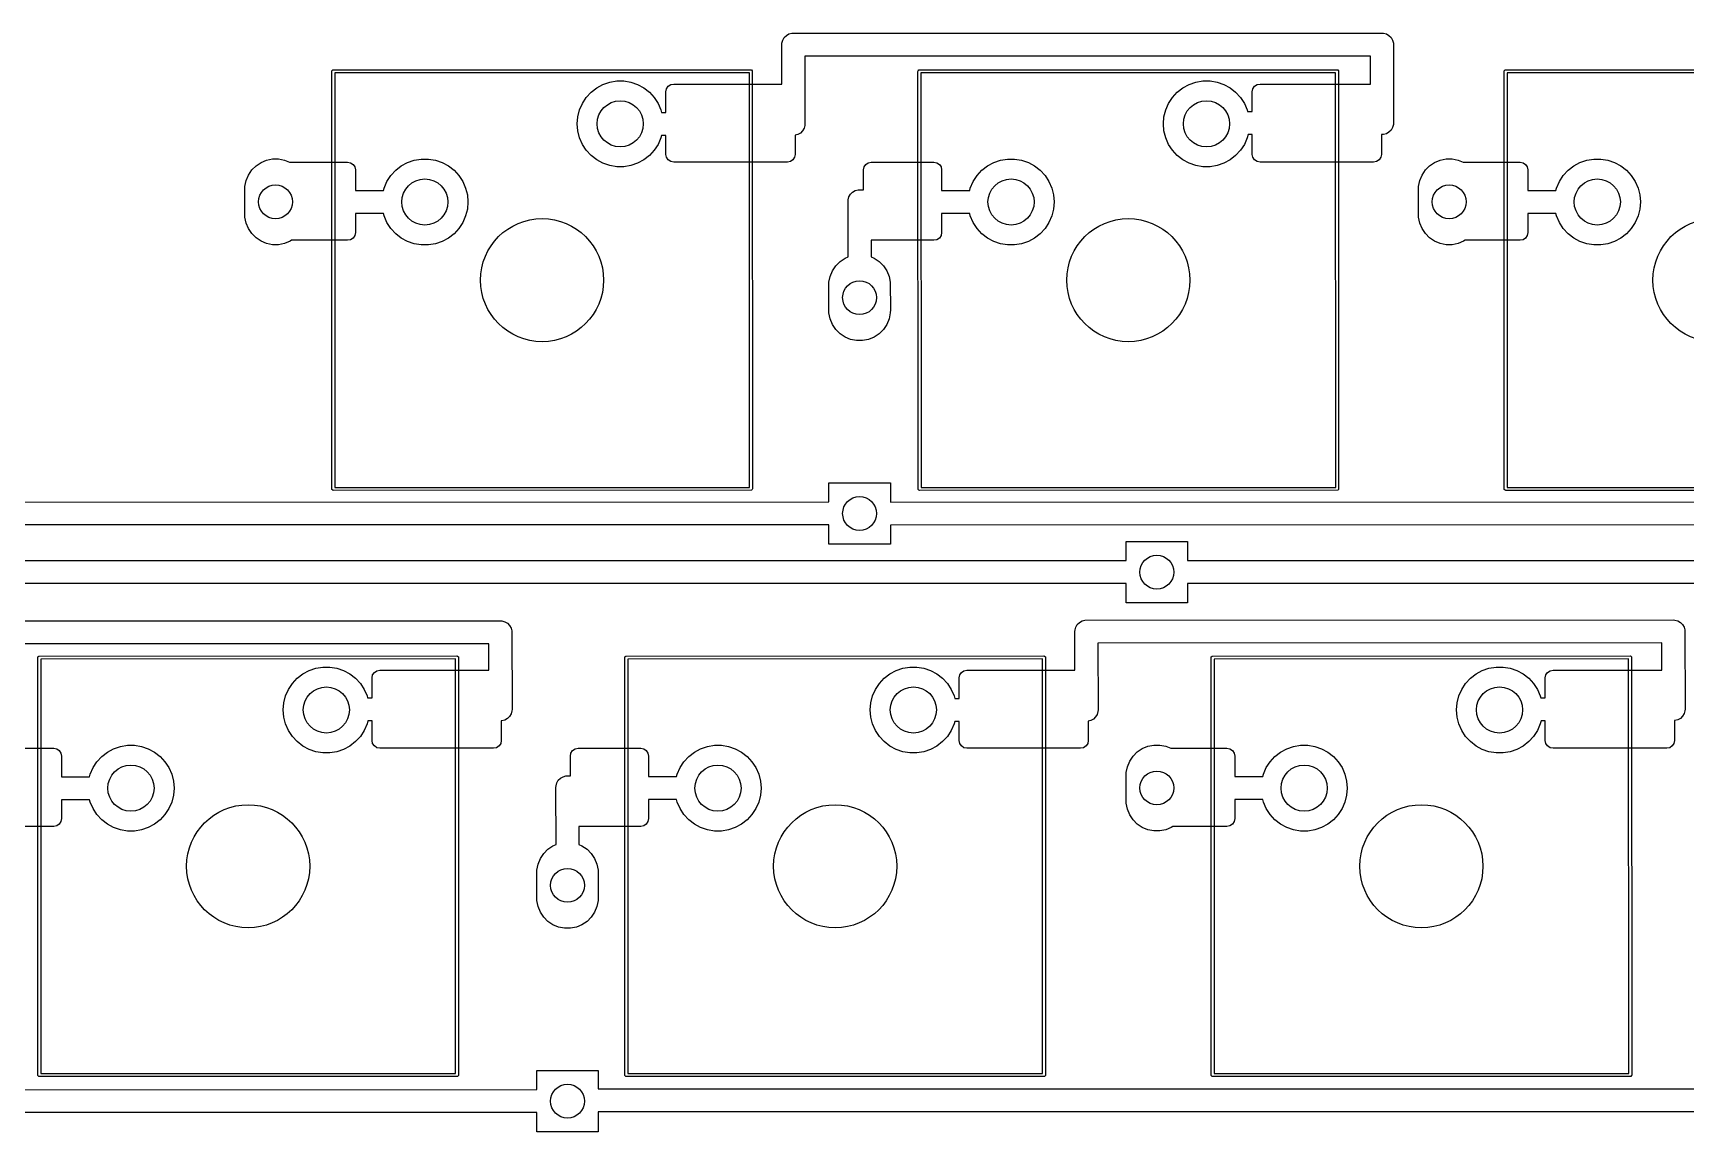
# Model space of a CAD drawing. Extents: x 12 to 499, y -206 to -17.
# Drawn here: x 132.7 to 186.4, y -113.8 to -78.1 of the extents above; entities that cross this region are included whole.
import ezdxf

# ---------------------------------------------------------------- set-up
doc = ezdxf.new("R2010")
doc.units = 0
doc.layers.add('BLACK', color=7, linetype='CONTINUOUS')

msp = doc.modelspace()

# ---------------------------------------------------------------- linework, layer by layer
at = {"layer": 'BLACK', "linetype": 'CONTINUOUS'}
for p, q in [((157.052666, -78.435053), (157.078003, -78.340494)), ((157.078003, -78.340494), (157.12695, -78.255714)), ((157.12695, -78.255714), (157.196172, -78.186492)), ((157.196172, -78.186492), (157.280952, -78.137545)), ((157.280952, -78.137545), (157.375511, -78.112208)), ((157.375511, -78.112208), (176.550658, -78.109)), ((176.550658, -78.109), (176.599605, -78.112208)), ((176.599605, -78.112208), (176.694164, -78.137545)), ((176.694164, -78.137545), (176.778944, -78.186492)), ((176.778944, -78.186492), (176.848166, -78.255714)), ((176.848166, -78.255714), (176.897113, -78.340494)), ((176.897113, -78.340494), (176.92245, -78.435053)), ((157.049458, -78.484), (157.052666, -78.435053)), ((157.051024, -79.764994), (157.049458, -78.484)), ((176.176116, -78.855862), (157.796768, -78.858937)), ((157.796768, -78.858937), (157.799458, -81.059994)), ((176.177239, -79.764994), (176.176116, -78.855862)), ((176.92245, -78.435053), (176.925658, -81.034994)), ((142.42354, -79.354994), (142.427346, -79.33586)), ((142.427346, -92.944128), (142.42354, -79.354994)), ((142.427346, -79.33586), (142.454406, -79.3088)), ((142.454406, -79.3088), (156.04354, -79.304994)), ((155.993552, -79.401207), (142.519753, -79.404981)), ((142.519753, -79.404981), (142.523527, -92.87878)), ((155.997326, -92.875006), (155.993552, -79.401207)), ((156.04354, -79.304994), (156.062674, -79.3088)), ((156.062674, -79.3088), (156.089734, -79.33586)), ((156.089734, -79.33586), (156.09354, -92.924994)), ((161.47353, -79.354994), (161.477336, -79.33586)), ((161.477336, -92.944128), (161.47353, -79.354994)), ((161.477336, -79.33586), (161.504396, -79.3088)), ((161.504396, -79.3088), (175.09353, -79.304994)), ((175.043542, -79.401207), (161.569743, -79.404981)), ((161.569743, -79.404981), (161.573517, -92.87878)), ((175.047316, -92.875006), (175.043542, -79.401207)), ((175.09353, -79.304994), (175.112664, -79.3088)), ((175.112664, -79.3088), (175.139724, -79.33586)), ((175.139724, -79.33586), (175.14353, -92.924994)), ((180.52352, -79.354994), (180.527326, -79.33586)), ((180.527326, -92.944128), (180.52352, -79.354994)), ((180.527326, -79.33586), (180.554386, -79.3088)), ((180.554386, -79.3088), (194.14352, -79.304994)), ((194.093532, -79.401207), (180.619733, -79.404981)), ((180.619733, -79.404981), (180.623507, -92.87878)), ((150.693743, -80.200096), (150.850346, -80.029981)), ((150.850346, -80.029981), (151.032813, -79.887961)), ((151.032813, -79.887961), (151.236166, -79.777911)), ((151.236166, -79.777911), (151.45486, -79.702834)), ((151.45486, -79.702834), (151.682929, -79.664776)), ((151.682929, -79.664776), (151.914151, -79.664776)), ((151.914151, -79.664776), (152.14222, -79.702834)), ((152.14222, -79.702834), (152.360914, -79.777911)), ((152.360914, -79.777911), (152.564267, -79.887961)), ((152.564267, -79.887961), (152.746734, -80.029981)), ((152.746734, -80.029981), (152.903337, -80.200096)), ((153.28454, -80.018994), (153.303875, -79.921792)), ((153.28454, -80.687334), (153.28454, -80.018994)), ((153.303875, -79.921792), (153.358935, -79.839389)), ((153.358935, -79.839389), (153.441338, -79.784329)), ((153.441338, -79.784329), (153.53854, -79.764994)), ((153.53854, -79.764994), (157.051024, -79.764994)), ((169.743733, -80.200096), (169.900336, -80.029981)), ((169.900336, -80.029981), (170.082803, -79.887961)), ((170.082803, -79.887961), (170.286156, -79.777911)), ((170.286156, -79.777911), (170.50485, -79.702834)), ((170.50485, -79.702834), (170.732919, -79.664776)), ((170.732919, -79.664776), (170.964141, -79.664776)), ((170.964141, -79.664776), (171.19221, -79.702834)), ((171.19221, -79.702834), (171.410904, -79.777911)), ((171.410904, -79.777911), (171.614257, -79.887961)), ((171.614257, -79.887961), (171.796724, -80.029981)), ((171.796724, -80.029981), (171.953327, -80.200096)), ((172.33453, -80.018994), (172.353865, -79.921792)), ((172.33453, -80.661847), (172.33453, -80.018994)), ((172.353865, -79.921792), (172.408925, -79.839389)), ((172.408925, -79.839389), (172.491328, -79.784329)), ((172.491328, -79.784329), (172.58853, -79.764994)), ((172.58853, -79.764994), (176.177239, -79.764994)), ((150.474396, -80.605415), (150.567277, -80.393668)), ((150.567277, -80.393668), (150.693743, -80.200096)), ((152.903337, -80.200096), (153.029803, -80.393668)), ((153.029803, -80.393668), (153.122684, -80.605415)), ((169.524386, -80.605415), (169.617267, -80.393668)), ((169.617267, -80.393668), (169.743733, -80.200096)), ((171.953327, -80.200096), (172.079793, -80.393668)), ((172.079793, -80.393668), (172.172674, -80.605415)), ((150.39854, -81.059994), (150.417634, -80.829562)), ((150.417634, -81.290426), (150.39854, -81.059994)), ((150.417634, -80.829562), (150.474396, -80.605415)), ((153.122684, -80.605415), (153.143449, -80.687414)), ((153.143449, -80.687414), (153.28454, -80.687334)), ((157.799458, -81.059994), (157.79625, -81.108941)), ((169.44853, -81.059994), (169.467624, -80.829562)), ((169.467624, -81.290426), (169.44853, -81.059994)), ((169.467624, -80.829562), (169.524386, -80.605415)), ((172.172674, -80.605415), (172.186997, -80.661977)), ((172.186997, -80.661977), (172.33453, -80.661847)), ((176.92245, -81.083941), (176.897113, -81.1785)), ((176.925658, -81.034994), (176.92245, -81.083941)), ((150.474396, -81.514573), (150.417634, -81.290426)), ((150.567277, -81.72632), (150.474396, -81.514573)), ((153.122684, -81.514573), (153.029803, -81.72632)), ((153.143028, -81.434233), (153.122684, -81.514573)), ((153.28454, -81.434153), (153.143028, -81.434233)), ((153.28454, -82.050994), (153.28454, -81.434153)), ((157.567964, -81.406449), (157.48454, -81.428802)), ((157.48454, -81.428802), (157.48454, -82.050994)), ((157.652744, -81.357502), (157.567964, -81.406449)), ((157.721966, -81.28828), (157.652744, -81.357502)), ((157.770913, -81.2035), (157.721966, -81.28828)), ((157.79625, -81.108941), (157.770913, -81.2035)), ((169.524386, -81.514573), (169.467624, -81.290426)), ((169.617267, -81.72632), (169.524386, -81.514573)), ((172.172674, -81.514573), (172.079793, -81.72632)), ((172.199459, -81.408801), (172.172674, -81.514573)), ((172.33453, -81.408682), (172.199459, -81.408801)), ((172.33453, -82.050994), (172.33453, -81.408682)), ((176.599605, -81.406786), (176.53453, -81.406882)), ((176.53453, -81.406882), (176.53453, -82.050994)), ((176.694164, -81.381449), (176.599605, -81.406786)), ((176.778944, -81.332502), (176.694164, -81.381449)), ((176.848166, -81.26328), (176.778944, -81.332502)), ((176.897113, -81.1785), (176.848166, -81.26328)), ((150.693743, -81.919892), (150.567277, -81.72632)), ((150.850346, -82.090007), (150.693743, -81.919892)), ((151.032813, -82.232027), (150.850346, -82.090007)), ((152.746734, -82.090007), (152.564267, -82.232027)), ((152.903337, -81.919892), (152.746734, -82.090007)), ((153.029803, -81.72632), (152.903337, -81.919892)), ((153.303875, -82.148196), (153.28454, -82.050994)), ((153.358935, -82.230599), (153.303875, -82.148196)), ((157.465205, -82.148196), (157.410145, -82.230599)), ((157.48454, -82.050994), (157.465205, -82.148196)), ((169.743733, -81.919892), (169.617267, -81.72632)), ((169.900336, -82.090007), (169.743733, -81.919892)), ((170.082803, -82.232027), (169.900336, -82.090007)), ((171.796724, -82.090007), (171.614257, -82.232027)), ((171.953327, -81.919892), (171.796724, -82.090007)), ((172.079793, -81.72632), (171.953327, -81.919892)), ((172.353865, -82.148196), (172.33453, -82.050994)), ((172.408925, -82.230599), (172.353865, -82.148196)), ((176.515195, -82.148196), (176.460135, -82.230599)), ((176.53453, -82.050994), (176.515195, -82.148196)), ((139.714137, -82.722603), (139.823048, -82.559607)), ((139.823048, -82.559607), (139.961665, -82.42099)), ((139.961665, -82.42099), (140.124661, -82.312079)), ((140.124661, -82.312079), (140.305773, -82.23706)), ((140.305773, -82.23706), (140.498041, -82.198815)), ((140.498041, -82.198815), (140.694075, -82.198815)), ((140.694075, -82.198815), (140.886343, -82.23706)), ((140.886343, -82.23706), (141.05035, -82.304994)), ((141.05035, -82.304994), (142.93854, -82.304994)), ((142.93854, -82.304994), (143.035742, -82.324329)), ((143.035742, -82.324329), (143.118145, -82.379389)), ((143.118145, -82.379389), (143.173205, -82.461792)), ((143.173205, -82.461792), (143.19254, -82.558994)), ((143.19254, -82.558994), (143.19254, -83.227018)), ((144.343743, -82.740096), (144.500346, -82.569981)), ((144.500346, -82.569981), (144.682813, -82.427961)), ((144.682813, -82.427961), (144.886166, -82.317911)), ((144.886166, -82.317911), (145.10486, -82.242834)), ((145.10486, -82.242834), (145.332929, -82.204776)), ((145.332929, -82.204776), (145.564151, -82.204776)), ((145.564151, -82.204776), (145.79222, -82.242834)), ((145.79222, -82.242834), (146.010914, -82.317911)), ((146.010914, -82.317911), (146.214267, -82.427961)), ((146.214267, -82.427961), (146.396734, -82.569981)), ((146.396734, -82.569981), (146.553337, -82.740096)), ((151.236166, -82.342077), (151.032813, -82.232027)), ((151.45486, -82.417154), (151.236166, -82.342077)), ((151.682929, -82.455212), (151.45486, -82.417154)), ((151.914151, -82.455212), (151.682929, -82.455212)), ((152.14222, -82.417154), (151.914151, -82.455212)), ((152.360914, -82.342077), (152.14222, -82.417154)), ((152.564267, -82.232027), (152.360914, -82.342077)), ((153.441338, -82.285659), (153.358935, -82.230599)), ((153.53854, -82.304994), (153.441338, -82.285659)), ((157.23054, -82.304994), (153.53854, -82.304994)), ((157.327742, -82.285659), (157.23054, -82.304994)), ((157.410145, -82.230599), (157.327742, -82.285659)), ((159.70253, -82.558994), (159.721865, -82.461792)), ((159.70253, -83.202812), (159.70253, -82.558994)), ((159.721865, -82.461792), (159.776925, -82.379389)), ((159.776925, -82.379389), (159.859328, -82.324329)), ((159.859328, -82.324329), (159.95653, -82.304994)), ((159.95653, -82.304994), (161.98853, -82.304994)), ((161.98853, -82.304994), (162.085732, -82.324329)), ((162.085732, -82.324329), (162.168135, -82.379389)), ((162.168135, -82.379389), (162.223195, -82.461792)), ((162.223195, -82.461792), (162.24253, -82.558994)), ((162.24253, -82.558994), (162.24253, -83.227018)), ((163.393733, -82.740096), (163.550336, -82.569981)), ((163.550336, -82.569981), (163.732803, -82.427961)), ((163.732803, -82.427961), (163.936156, -82.317911)), ((163.936156, -82.317911), (164.15485, -82.242834)), ((164.15485, -82.242834), (164.382919, -82.204776)), ((164.382919, -82.204776), (164.614141, -82.204776)), ((164.614141, -82.204776), (164.84221, -82.242834)), ((164.84221, -82.242834), (165.060904, -82.317911)), ((165.060904, -82.317911), (165.264257, -82.427961)), ((165.264257, -82.427961), (165.446724, -82.569981)), ((165.446724, -82.569981), (165.603327, -82.740096)), ((170.286156, -82.342077), (170.082803, -82.232027)), ((170.50485, -82.417154), (170.286156, -82.342077)), ((170.732919, -82.455212), (170.50485, -82.417154)), ((170.964141, -82.455212), (170.732919, -82.455212)), ((171.19221, -82.417154), (170.964141, -82.455212)), ((171.410904, -82.342077), (171.19221, -82.417154)), ((171.614257, -82.232027), (171.410904, -82.342077)), ((172.491328, -82.285659), (172.408925, -82.230599)), ((172.58853, -82.304994), (172.491328, -82.285659)), ((176.28053, -82.304994), (172.58853, -82.304994)), ((176.377732, -82.285659), (176.28053, -82.304994)), ((176.460135, -82.230599), (176.377732, -82.285659)), ((177.853137, -82.722603), (177.962048, -82.559607)), ((177.962048, -82.559607), (178.100665, -82.42099)), ((178.100665, -82.42099), (178.263661, -82.312079)), ((178.263661, -82.312079), (178.444773, -82.23706)), ((178.444773, -82.23706), (178.637041, -82.198815)), ((178.637041, -82.198815), (178.833075, -82.198815)), ((178.833075, -82.198815), (179.025343, -82.23706)), ((179.025343, -82.23706), (179.18935, -82.304994)), ((179.18935, -82.304994), (181.03852, -82.304994)), ((181.03852, -82.304994), (181.135722, -82.324329)), ((181.135722, -82.324329), (181.218125, -82.379389)), ((181.218125, -82.379389), (181.273185, -82.461792)), ((181.273185, -82.461792), (181.29252, -82.558994)), ((181.29252, -82.558994), (181.29252, -83.227018)), ((182.443723, -82.740096), (182.600326, -82.569981)), ((182.600326, -82.569981), (182.782793, -82.427961)), ((182.782793, -82.427961), (182.986146, -82.317911)), ((182.986146, -82.317911), (183.20484, -82.242834)), ((183.20484, -82.242834), (183.432909, -82.204776)), ((183.432909, -82.204776), (183.664131, -82.204776)), ((183.664131, -82.204776), (183.8922, -82.242834)), ((183.8922, -82.242834), (184.110894, -82.317911)), ((184.110894, -82.317911), (184.314247, -82.427961)), ((184.314247, -82.427961), (184.496714, -82.569981)), ((184.496714, -82.569981), (184.653317, -82.740096)), ((139.596058, -83.194), (139.600873, -83.095983)), ((139.600873, -84.092017), (139.596058, -83.194)), ((139.600873, -83.095983), (139.639118, -82.903715)), ((139.639118, -82.903715), (139.714137, -82.722603)), ((143.19254, -83.227018), (144.103938, -83.2262)), ((144.103938, -83.2262), (144.124396, -83.145415)), ((144.124396, -83.145415), (144.217277, -82.933668)), ((144.217277, -82.933668), (144.343743, -82.740096)), ((146.553337, -82.740096), (146.679803, -82.933668)), ((146.679803, -82.933668), (146.772684, -83.145415)), ((146.772684, -83.145415), (146.829446, -83.369562)), ((159.347772, -83.277486), (159.432552, -83.228539)), ((159.432552, -83.228539), (159.527111, -83.203202)), ((159.527111, -83.203202), (159.70253, -83.202812)), ((162.24253, -83.227018), (163.153928, -83.2262)), ((163.153928, -83.2262), (163.174386, -83.145415)), ((163.174386, -83.145415), (163.267267, -82.933668)), ((163.267267, -82.933668), (163.393733, -82.740096)), ((165.603327, -82.740096), (165.729793, -82.933668)), ((165.729793, -82.933668), (165.822674, -83.145415)), ((165.822674, -83.145415), (165.879436, -83.369562)), ((177.735058, -83.194), (177.739873, -83.095983)), ((177.739873, -84.092017), (177.735058, -83.194)), ((177.739873, -83.095983), (177.778118, -82.903715)), ((177.778118, -82.903715), (177.853137, -82.722603)), ((181.29252, -83.227018), (182.203918, -83.2262)), ((182.203918, -83.2262), (182.224376, -83.145415)), ((182.224376, -83.145415), (182.317257, -82.933668)), ((182.317257, -82.933668), (182.443723, -82.740096)), ((184.653317, -82.740096), (184.779783, -82.933668)), ((184.779783, -82.933668), (184.872664, -83.145415)), ((184.872664, -83.145415), (184.929426, -83.369562)), ((146.829446, -83.369562), (146.84854, -83.599994)), ((146.84854, -83.599994), (146.829446, -83.830426)), ((159.201058, -83.574994), (159.204266, -83.526047)), ((159.202883, -85.386393), (159.201058, -83.574994)), ((159.204266, -83.526047), (159.229603, -83.431488)), ((159.229603, -83.431488), (159.27855, -83.346708)), ((159.27855, -83.346708), (159.347772, -83.277486)), ((165.879436, -83.369562), (165.89853, -83.599994)), ((165.89853, -83.599994), (165.879436, -83.830426)), ((184.929426, -83.369562), (184.94852, -83.599994)), ((184.94852, -83.599994), (184.929426, -83.830426)), ((139.639118, -84.284285), (139.600873, -84.092017)), ((139.714137, -84.465397), (139.639118, -84.284285)), ((144.103748, -83.973036), (143.19254, -83.973854)), ((143.19254, -83.973854), (143.19254, -84.590994)), ((144.124396, -84.054573), (144.103748, -83.973036)), ((144.217277, -84.26632), (144.124396, -84.054573)), ((144.343743, -84.459892), (144.217277, -84.26632)), ((146.679803, -84.26632), (146.553337, -84.459892)), ((146.772684, -84.054573), (146.679803, -84.26632)), ((146.829446, -83.830426), (146.772684, -84.054573)), ((163.153738, -83.973036), (162.24253, -83.973854)), ((162.24253, -83.973854), (162.24253, -84.590994)), ((163.174386, -84.054573), (163.153738, -83.973036)), ((163.267267, -84.26632), (163.174386, -84.054573)), ((163.393733, -84.459892), (163.267267, -84.26632)), ((165.729793, -84.26632), (165.603327, -84.459892)), ((165.822674, -84.054573), (165.729793, -84.26632)), ((165.879436, -83.830426), (165.822674, -84.054573)), ((177.778118, -84.284285), (177.739873, -84.092017)), ((177.853137, -84.465397), (177.778118, -84.284285)), ((182.203728, -83.973036), (181.29252, -83.973854)), ((181.29252, -83.973854), (181.29252, -84.590994)), ((182.224376, -84.054573), (182.203728, -83.973036)), ((182.317257, -84.26632), (182.224376, -84.054573)), ((182.443723, -84.459892), (182.317257, -84.26632)), ((184.779783, -84.26632), (184.653317, -84.459892)), ((184.872664, -84.054573), (184.779783, -84.26632)), ((184.929426, -83.830426), (184.872664, -84.054573)), ((139.823048, -84.628393), (139.714137, -84.465397)), ((139.961665, -84.76701), (139.823048, -84.628393)), ((140.124661, -84.875921), (139.961665, -84.76701)), ((141.11374, -84.844994), (141.067455, -84.875921)), ((142.93854, -84.844994), (141.11374, -84.844994)), ((143.035742, -84.825659), (142.93854, -84.844994)), ((143.118145, -84.770599), (143.035742, -84.825659)), ((143.173205, -84.688196), (143.118145, -84.770599)), ((143.19254, -84.590994), (143.173205, -84.688196)), ((144.500346, -84.630007), (144.343743, -84.459892)), ((144.682813, -84.772027), (144.500346, -84.630007)), ((144.886166, -84.882077), (144.682813, -84.772027)), ((146.214267, -84.772027), (146.010914, -84.882077)), ((146.396734, -84.630007), (146.214267, -84.772027)), ((146.553337, -84.459892), (146.396734, -84.630007)), ((159.95653, -84.844994), (159.949177, -84.843531)), ((159.949177, -84.843531), (159.949725, -85.386598)), ((161.98853, -84.844994), (159.95653, -84.844994)), ((162.085732, -84.825659), (161.98853, -84.844994)), ((162.168135, -84.770599), (162.085732, -84.825659)), ((162.223195, -84.688196), (162.168135, -84.770599)), ((162.24253, -84.590994), (162.223195, -84.688196)), ((163.550336, -84.630007), (163.393733, -84.459892)), ((163.732803, -84.772027), (163.550336, -84.630007)), ((163.936156, -84.882077), (163.732803, -84.772027)), ((165.264257, -84.772027), (165.060904, -84.882077)), ((165.446724, -84.630007), (165.264257, -84.772027)), ((165.603327, -84.459892), (165.446724, -84.630007)), ((177.962048, -84.628393), (177.853137, -84.465397)), ((178.100665, -84.76701), (177.962048, -84.628393)), ((178.263661, -84.875921), (178.100665, -84.76701)), ((179.25274, -84.844994), (179.206455, -84.875921)), ((181.03852, -84.844994), (179.25274, -84.844994)), ((181.135722, -84.825659), (181.03852, -84.844994)), ((181.218125, -84.770599), (181.135722, -84.825659)), ((181.273185, -84.688196), (181.218125, -84.770599)), ((181.29252, -84.590994), (181.273185, -84.688196)), ((182.600326, -84.630007), (182.443723, -84.459892)), ((182.782793, -84.772027), (182.600326, -84.630007)), ((182.986146, -84.882077), (182.782793, -84.772027)), ((184.314247, -84.772027), (184.110894, -84.882077)), ((184.496714, -84.630007), (184.314247, -84.772027)), ((184.653317, -84.459892), (184.496714, -84.630007)), ((140.305773, -84.95094), (140.124661, -84.875921)), ((140.498041, -84.989185), (140.305773, -84.95094)), ((140.694075, -84.989185), (140.498041, -84.989185)), ((140.886343, -84.95094), (140.694075, -84.989185)), ((141.067455, -84.875921), (140.886343, -84.95094)), ((145.10486, -84.957154), (144.886166, -84.882077)), ((145.332929, -84.995212), (145.10486, -84.957154)), ((145.564151, -84.995212), (145.332929, -84.995212)), ((145.79222, -84.957154), (145.564151, -84.995212)), ((146.010914, -84.882077), (145.79222, -84.957154)), ((159.104661, -85.427079), (159.202883, -85.386393)), ((159.949725, -85.386598), (160.047455, -85.427079)), ((164.15485, -84.957154), (163.936156, -84.882077)), ((164.382919, -84.995212), (164.15485, -84.957154)), ((164.614141, -84.995212), (164.382919, -84.995212)), ((164.84221, -84.957154), (164.614141, -84.995212)), ((165.060904, -84.882077), (164.84221, -84.957154)), ((178.444773, -84.95094), (178.263661, -84.875921)), ((178.637041, -84.989185), (178.444773, -84.95094)), ((178.833075, -84.989185), (178.637041, -84.989185)), ((179.025343, -84.95094), (178.833075, -84.989185)), ((179.206455, -84.875921), (179.025343, -84.95094)), ((183.20484, -84.957154), (182.986146, -84.882077)), ((183.432909, -84.995212), (183.20484, -84.957154)), ((183.664131, -84.995212), (183.432909, -84.995212)), ((183.8922, -84.957154), (183.664131, -84.995212)), ((184.110894, -84.882077), (183.8922, -84.957154)), ((158.619118, -86.018715), (158.694137, -85.837603)), ((158.694137, -85.837603), (158.803048, -85.674607)), ((158.803048, -85.674607), (158.941665, -85.53599)), ((158.941665, -85.53599), (159.104661, -85.427079)), ((160.047455, -85.427079), (160.210451, -85.53599)), ((160.210451, -85.53599), (160.349068, -85.674607)), ((160.349068, -85.674607), (160.457979, -85.837603)), ((160.457979, -85.837603), (160.532998, -86.018715)), ((158.576058, -86.309), (158.580873, -86.210983)), ((158.580873, -87.207017), (158.576058, -86.309)), ((158.580873, -86.210983), (158.619118, -86.018715)), ((160.532998, -86.018715), (160.571243, -86.210983)), ((160.571243, -86.210983), (160.576058, -87.109)), ((158.619118, -87.399285), (158.580873, -87.207017)), ((158.694137, -87.580397), (158.619118, -87.399285)), ((160.532998, -87.399285), (160.457979, -87.580397)), ((160.571243, -87.207017), (160.532998, -87.399285)), ((160.576058, -87.109), (160.571243, -87.207017)), ((158.803048, -87.743393), (158.694137, -87.580397)), ((158.941665, -87.88201), (158.803048, -87.743393)), ((159.104661, -87.990921), (158.941665, -87.88201)), ((159.285773, -88.06594), (159.104661, -87.990921)), ((159.478041, -88.104185), (159.285773, -88.06594)), ((159.866343, -88.06594), (159.674075, -88.104185)), ((160.047455, -87.990921), (159.866343, -88.06594)), ((160.210451, -87.88201), (160.047455, -87.990921)), ((160.349068, -87.743393), (160.210451, -87.88201)), ((160.457979, -87.580397), (160.349068, -87.743393)), ((159.674075, -88.104185), (159.478041, -88.104185)), ((142.523527, -92.87878), (155.997326, -92.875006)), ((158.576058, -93.349069), (158.576058, -92.724)), ((158.576058, -92.724), (160.576058, -92.724)), ((160.576058, -92.724), (160.576058, -93.352118)), ((161.573517, -92.87878), (175.047316, -92.875006)), ((180.623507, -92.87878), (194.097306, -92.875006)), ((115.447658, -93.352133), (158.576058, -93.349069)), ((142.454406, -92.971188), (142.427346, -92.944128)), ((142.47354, -92.974994), (142.454406, -92.971188)), ((156.062674, -92.971188), (142.47354, -92.974994)), ((156.089734, -92.944128), (156.062674, -92.971188)), ((156.09354, -92.924994), (156.089734, -92.944128)), ((160.576058, -93.352118), (196.759658, -93.34909)), ((161.504396, -92.971188), (161.477336, -92.944128)), ((161.52353, -92.974994), (161.504396, -92.971188)), ((175.112664, -92.971188), (161.52353, -92.974994)), ((175.139724, -92.944128), (175.112664, -92.971188)), ((175.14353, -92.924994), (175.139724, -92.944128)), ((180.554386, -92.971188), (180.527326, -92.944128)), ((180.57352, -92.974994), (180.554386, -92.971188)), ((194.162654, -92.971188), (180.57352, -92.974994)), ((158.576058, -94.095865), (115.447658, -94.098928)), ((158.576058, -94.724), (158.576058, -94.095865)), ((196.759658, -94.095886), (160.576058, -94.098914)), ((160.576058, -94.098914), (160.576058, -94.724)), ((160.576058, -94.724), (158.576058, -94.724)), ((168.235458, -95.254078), (168.235458, -94.629)), ((168.235458, -94.629), (170.235458, -94.629)), ((170.235458, -94.629), (170.235458, -95.257119)), ((129.570058, -95.257125), (168.235458, -95.254078)), ((170.235458, -95.257119), (206.310058, -95.254084)), ((168.235458, -96.000874), (129.570058, -96.003921)), ((168.235458, -96.629), (168.235458, -96.000874)), ((206.310058, -96.00088), (170.235458, -96.003915)), ((170.235458, -96.003915), (170.235458, -96.629)), ((170.235458, -96.629), (168.235458, -96.629)), ((124.154804, -97.218194), (147.906058, -97.215)), ((147.906058, -97.215), (147.955005, -97.218208)), ((147.955005, -97.218208), (148.049564, -97.243545)), ((166.721172, -97.261892), (166.805952, -97.212945)), ((166.805952, -97.212945), (166.900511, -97.187608)), ((166.900511, -97.187608), (186.024858, -97.1844)), ((186.024858, -97.1844), (186.073805, -97.187608)), ((186.073805, -97.187608), (186.168364, -97.212945)), ((186.168364, -97.212945), (186.253144, -97.261892)), ((148.049564, -97.243545), (148.134344, -97.292492)), ((148.134344, -97.292492), (148.203566, -97.361714)), ((148.203566, -97.361714), (148.252513, -97.446494)), ((148.252513, -97.446494), (148.27785, -97.541053)), ((148.27785, -97.541053), (148.281058, -100.084999)), ((166.574458, -97.5594), (166.577666, -97.510453)), ((166.576007, -98.814999), (166.574458, -97.5594)), ((166.577666, -97.510453), (166.603003, -97.415894)), ((166.603003, -97.415894), (166.65195, -97.331114)), ((166.65195, -97.331114), (166.721172, -97.261892)), ((186.253144, -97.261892), (186.322366, -97.331114)), ((186.322366, -97.331114), (186.371313, -97.415894)), ((186.371313, -97.415894), (186.39665, -97.510453)), ((186.39665, -97.510453), (186.399858, -100.084999)), ((147.531526, -97.961848), (124.478379, -97.964949)), ((147.532603, -98.814999), (147.531526, -97.961848)), ((185.650321, -97.931263), (167.321773, -97.934337)), ((167.321773, -97.934337), (167.324458, -100.109999)), ((185.651423, -98.814999), (185.650321, -97.931263)), ((132.87231, -98.404999), (132.876116, -98.385865)), ((132.876116, -111.994133), (132.87231, -98.404999)), ((132.876116, -98.385865), (132.903176, -98.358805)), ((132.903176, -98.358805), (146.49231, -98.354999)), ((146.442322, -98.451212), (132.968523, -98.454986)), ((132.968523, -98.454986), (132.972297, -111.928785)), ((141.481583, -98.937966), (141.684936, -98.827916)), ((141.684936, -98.827916), (141.90363, -98.752839)), ((141.90363, -98.752839), (142.131699, -98.714781)), ((142.131699, -98.714781), (142.362921, -98.714781)), ((142.362921, -98.714781), (142.59099, -98.752839)), ((142.59099, -98.752839), (142.809684, -98.827916)), ((142.809684, -98.827916), (143.013037, -98.937966)), ((143.890108, -98.834334), (143.98731, -98.814999)), ((143.98731, -98.814999), (147.532603, -98.814999)), ((146.446096, -111.925011), (146.442322, -98.451212)), ((146.49231, -98.354999), (146.511444, -98.358805)), ((146.511444, -98.358805), (146.538504, -98.385865)), ((146.538504, -98.385865), (146.54231, -111.974999)), ((151.94855, -98.404999), (151.952356, -98.385865)), ((151.952356, -111.994133), (151.94855, -98.404999)), ((151.952356, -98.385865), (151.979416, -98.358805)), ((151.979416, -98.358805), (165.56855, -98.354999)), ((165.518562, -98.451212), (152.044763, -98.454986)), ((152.044763, -98.454986), (152.048537, -111.928785)), ((160.557823, -98.937966), (160.761176, -98.827916)), ((160.761176, -98.827916), (160.97987, -98.752839)), ((160.97987, -98.752839), (161.207939, -98.714781)), ((161.207939, -98.714781), (161.439161, -98.714781)), ((161.439161, -98.714781), (161.66723, -98.752839)), ((161.66723, -98.752839), (161.885924, -98.827916)), ((161.885924, -98.827916), (162.089277, -98.937966)), ((162.966348, -98.834334), (163.06355, -98.814999)), ((163.06355, -98.814999), (166.576007, -98.814999)), ((165.522336, -111.925011), (165.518562, -98.451212)), ((165.56855, -98.354999), (165.587684, -98.358805)), ((165.587684, -98.358805), (165.614744, -98.385865)), ((165.614744, -98.385865), (165.61855, -111.974999)), ((170.99854, -98.404999), (171.002346, -98.385865)), ((171.002346, -111.994133), (170.99854, -98.404999)), ((171.002346, -98.385865), (171.029406, -98.358805)), ((171.029406, -98.358805), (184.61854, -98.354999)), ((184.568552, -98.451212), (171.094753, -98.454986)), ((171.094753, -98.454986), (171.098527, -111.928785)), ((179.607813, -98.937966), (179.811166, -98.827916)), ((179.811166, -98.827916), (180.02986, -98.752839)), ((180.02986, -98.752839), (180.257929, -98.714781)), ((180.257929, -98.714781), (180.489151, -98.714781)), ((180.489151, -98.714781), (180.71722, -98.752839)), ((180.71722, -98.752839), (180.935914, -98.827916)), ((180.935914, -98.827916), (181.139267, -98.937966)), ((182.016338, -98.834334), (182.11354, -98.814999)), ((182.11354, -98.814999), (185.651423, -98.814999)), ((184.572326, -111.925011), (184.568552, -98.451212)), ((184.61854, -98.354999), (184.637674, -98.358805)), ((184.637674, -98.358805), (184.664734, -98.385865)), ((184.664734, -98.385865), (184.66854, -111.974999)), ((141.016047, -99.443673), (141.142513, -99.250101)), ((141.142513, -99.250101), (141.299116, -99.079986)), ((141.299116, -99.079986), (141.481583, -98.937966)), ((143.013037, -98.937966), (143.195504, -99.079986)), ((143.195504, -99.079986), (143.352107, -99.250101)), ((143.352107, -99.250101), (143.478573, -99.443673)), ((143.73331, -99.068999), (143.752645, -98.971797)), ((143.73331, -99.711852), (143.73331, -99.068999)), ((143.752645, -98.971797), (143.807705, -98.889394)), ((143.807705, -98.889394), (143.890108, -98.834334)), ((160.092287, -99.443673), (160.218753, -99.250101)), ((160.218753, -99.250101), (160.375356, -99.079986)), ((160.375356, -99.079986), (160.557823, -98.937966)), ((162.089277, -98.937966), (162.271744, -99.079986)), ((162.271744, -99.079986), (162.428347, -99.250101)), ((162.428347, -99.250101), (162.554813, -99.443673)), ((162.80955, -99.068999), (162.828885, -98.971797)), ((162.80955, -99.737339), (162.80955, -99.068999)), ((162.828885, -98.971797), (162.883945, -98.889394)), ((162.883945, -98.889394), (162.966348, -98.834334)), ((179.142277, -99.443673), (179.268743, -99.250101)), ((179.268743, -99.250101), (179.425346, -99.079986)), ((179.425346, -99.079986), (179.607813, -98.937966)), ((181.139267, -98.937966), (181.321734, -99.079986)), ((181.321734, -99.079986), (181.478337, -99.250101)), ((181.478337, -99.250101), (181.604803, -99.443673)), ((181.85954, -99.068999), (181.878875, -98.971797)), ((181.85954, -99.711852), (181.85954, -99.068999)), ((181.878875, -98.971797), (181.933935, -98.889394)), ((181.933935, -98.889394), (182.016338, -98.834334)), ((140.84731, -100.109999), (140.866404, -99.879567)), ((140.866404, -99.879567), (140.923166, -99.65542)), ((140.923166, -99.65542), (141.016047, -99.443673)), ((143.478573, -99.443673), (143.571454, -99.65542)), ((143.571454, -99.65542), (143.585777, -99.711982)), ((143.585777, -99.711982), (143.73331, -99.711852)), ((159.92355, -100.109999), (159.942644, -99.879567)), ((159.942644, -99.879567), (159.999406, -99.65542)), ((159.999406, -99.65542), (160.092287, -99.443673)), ((162.554813, -99.443673), (162.647694, -99.65542)), ((162.647694, -99.65542), (162.668459, -99.737419)), ((162.668459, -99.737419), (162.80955, -99.737339)), ((178.97354, -100.109999), (178.992634, -99.879567)), ((178.992634, -99.879567), (179.049396, -99.65542)), ((179.049396, -99.65542), (179.142277, -99.443673)), ((181.604803, -99.443673), (181.697684, -99.65542)), ((181.697684, -99.65542), (181.712007, -99.711982)), ((181.712007, -99.711982), (181.85954, -99.711852)), ((140.866404, -100.340431), (140.84731, -100.109999)), ((140.923166, -100.564578), (140.866404, -100.340431)), ((148.049564, -100.436455), (147.955005, -100.461792)), ((148.134344, -100.387508), (148.049564, -100.436455)), ((148.203566, -100.318286), (148.134344, -100.387508)), ((148.252513, -100.233506), (148.203566, -100.318286)), ((148.27785, -100.138947), (148.252513, -100.233506)), ((148.281058, -100.09), (148.27785, -100.138947)), ((148.281058, -100.084999), (148.280902, -100.087377)), ((148.280902, -100.087377), (148.281058, -100.09)), ((159.942644, -100.340431), (159.92355, -100.109999)), ((159.999406, -100.564578), (159.942644, -100.340431)), ((167.177744, -100.407507), (167.092964, -100.456454)), ((167.246966, -100.338285), (167.177744, -100.407507)), ((167.295913, -100.253505), (167.246966, -100.338285)), ((167.32125, -100.158946), (167.295913, -100.253505)), ((167.324458, -100.109999), (167.32125, -100.158946)), ((178.992634, -100.340431), (178.97354, -100.109999)), ((179.049396, -100.564578), (178.992634, -100.340431)), ((186.168364, -100.431454), (186.073805, -100.456791)), ((186.253144, -100.382507), (186.168364, -100.431454)), ((186.322366, -100.313285), (186.253144, -100.382507)), ((186.371313, -100.228505), (186.322366, -100.313285)), ((186.39665, -100.133946), (186.371313, -100.228505)), ((186.399858, -100.084999), (186.39665, -100.133946)), ((141.016047, -100.776325), (140.923166, -100.564578)), ((141.142513, -100.969897), (141.016047, -100.776325)), ((141.299116, -101.140012), (141.142513, -100.969897)), ((143.352107, -100.969897), (143.195504, -101.140012)), ((143.478573, -100.776325), (143.352107, -100.969897)), ((143.571454, -100.564578), (143.478573, -100.776325)), ((143.598239, -100.458806), (143.571454, -100.564578)), ((143.73331, -100.458687), (143.598239, -100.458806)), ((143.73331, -101.100999), (143.73331, -100.458687)), ((147.955005, -100.461792), (147.93331, -100.461792)), ((147.93331, -100.461792), (147.93331, -101.100999)), ((160.092287, -100.776325), (159.999406, -100.564578)), ((160.218753, -100.969897), (160.092287, -100.776325)), ((160.375356, -101.140012), (160.218753, -100.969897)), ((162.428347, -100.969897), (162.271744, -101.140012)), ((162.554813, -100.776325), (162.428347, -100.969897)), ((162.647694, -100.564578), (162.554813, -100.776325)), ((162.668038, -100.484238), (162.647694, -100.564578)), ((162.80955, -100.484158), (162.668038, -100.484238)), ((162.80955, -101.100999), (162.80955, -100.484158)), ((167.092964, -100.456454), (167.00955, -100.478804)), ((167.00955, -100.478804), (167.00955, -101.100999)), ((179.142277, -100.776325), (179.049396, -100.564578)), ((179.268743, -100.969897), (179.142277, -100.776325)), ((179.425346, -101.140012), (179.268743, -100.969897)), ((181.478337, -100.969897), (181.321734, -101.140012)), ((181.604803, -100.776325), (181.478337, -100.969897)), ((181.697684, -100.564578), (181.604803, -100.776325)), ((181.724469, -100.458806), (181.697684, -100.564578)), ((181.85954, -100.458687), (181.724469, -100.458806)), ((181.85954, -101.100999), (181.85954, -100.458687)), ((186.073805, -100.456791), (186.05954, -100.456812)), ((186.05954, -100.456812), (186.05954, -101.100999)), ((131.35531, -101.354999), (133.38731, -101.354999)), ((133.38731, -101.354999), (133.484512, -101.374334)), ((133.484512, -101.374334), (133.566915, -101.429394)), ((133.566915, -101.429394), (133.621975, -101.511797)), ((133.621975, -101.511797), (133.64131, -101.608999)), ((134.949116, -101.619986), (135.131583, -101.477966)), ((135.131583, -101.477966), (135.334936, -101.367916)), ((135.334936, -101.367916), (135.55363, -101.292839)), ((135.55363, -101.292839), (135.781699, -101.254781)), ((135.781699, -101.254781), (136.012921, -101.254781)), ((136.012921, -101.254781), (136.24099, -101.292839)), ((136.24099, -101.292839), (136.459684, -101.367916)), ((136.459684, -101.367916), (136.663037, -101.477966)), ((136.663037, -101.477966), (136.845504, -101.619986)), ((141.481583, -101.282032), (141.299116, -101.140012)), ((141.684936, -101.392082), (141.481583, -101.282032)), ((141.90363, -101.467159), (141.684936, -101.392082)), ((142.131699, -101.505217), (141.90363, -101.467159)), ((142.362921, -101.505217), (142.131699, -101.505217)), ((142.59099, -101.467159), (142.362921, -101.505217)), ((142.809684, -101.392082), (142.59099, -101.467159)), ((143.013037, -101.282032), (142.809684, -101.392082)), ((143.195504, -101.140012), (143.013037, -101.282032)), ((143.752645, -101.198201), (143.73331, -101.100999)), ((143.807705, -101.280604), (143.752645, -101.198201)), ((143.890108, -101.335664), (143.807705, -101.280604)), ((143.98731, -101.354999), (143.890108, -101.335664)), ((147.67931, -101.354999), (143.98731, -101.354999)), ((147.776512, -101.335664), (147.67931, -101.354999)), ((147.858915, -101.280604), (147.776512, -101.335664)), ((147.913975, -101.198201), (147.858915, -101.280604)), ((147.93331, -101.100999), (147.913975, -101.198201)), ((150.17755, -101.608999), (150.196885, -101.511797)), ((150.196885, -101.511797), (150.251945, -101.429394)), ((150.251945, -101.429394), (150.334348, -101.374334)), ((150.334348, -101.374334), (150.43155, -101.354999)), ((150.43155, -101.354999), (152.46355, -101.354999)), ((152.46355, -101.354999), (152.560752, -101.374334)), ((152.560752, -101.374334), (152.643155, -101.429394)), ((152.643155, -101.429394), (152.698215, -101.511797)), ((152.698215, -101.511797), (152.71755, -101.608999)), ((154.025356, -101.619986), (154.207823, -101.477966)), ((154.207823, -101.477966), (154.411176, -101.367916)), ((154.411176, -101.367916), (154.62987, -101.292839)), ((154.62987, -101.292839), (154.857939, -101.254781)), ((154.857939, -101.254781), (155.089161, -101.254781)), ((155.089161, -101.254781), (155.31723, -101.292839)), ((155.31723, -101.292839), (155.535924, -101.367916)), ((155.535924, -101.367916), (155.739277, -101.477966)), ((155.739277, -101.477966), (155.921744, -101.619986)), ((160.557823, -101.282032), (160.375356, -101.140012)), ((160.761176, -101.392082), (160.557823, -101.282032)), ((160.97987, -101.467159), (160.761176, -101.392082)), ((161.207939, -101.505217), (160.97987, -101.467159)), ((161.439161, -101.505217), (161.207939, -101.505217)), ((161.66723, -101.467159), (161.439161, -101.505217)), ((161.885924, -101.392082), (161.66723, -101.467159)), ((162.089277, -101.282032), (161.885924, -101.392082)), ((162.271744, -101.140012), (162.089277, -101.282032)), ((162.828885, -101.198201), (162.80955, -101.100999)), ((162.883945, -101.280604), (162.828885, -101.198201)), ((162.966348, -101.335664), (162.883945, -101.280604)), ((163.06355, -101.354999), (162.966348, -101.335664)), ((166.75555, -101.354999), (163.06355, -101.354999)), ((166.852752, -101.335664), (166.75555, -101.354999)), ((166.935155, -101.280604), (166.852752, -101.335664)), ((166.990215, -101.198201), (166.935155, -101.280604)), ((167.00955, -101.100999), (166.990215, -101.198201)), ((168.462448, -101.609607), (168.601065, -101.47099)), ((168.601065, -101.47099), (168.764061, -101.362079)), ((168.764061, -101.362079), (168.945173, -101.28706)), ((168.945173, -101.28706), (169.137441, -101.248815)), ((169.137441, -101.248815), (169.333475, -101.248815)), ((169.333475, -101.248815), (169.525743, -101.28706)), ((169.525743, -101.28706), (169.689762, -101.354999)), ((169.689762, -101.354999), (171.51354, -101.354999)), ((171.51354, -101.354999), (171.610742, -101.374334)), ((171.610742, -101.374334), (171.693145, -101.429394)), ((171.693145, -101.429394), (171.748205, -101.511797)), ((171.748205, -101.511797), (171.76754, -101.608999)), ((173.075346, -101.619986), (173.257813, -101.477966)), ((173.257813, -101.477966), (173.461166, -101.367916)), ((173.461166, -101.367916), (173.67986, -101.292839)), ((173.67986, -101.292839), (173.907929, -101.254781)), ((173.907929, -101.254781), (174.139151, -101.254781)), ((174.139151, -101.254781), (174.36722, -101.292839)), ((174.36722, -101.292839), (174.585914, -101.367916)), ((174.585914, -101.367916), (174.789267, -101.477966)), ((174.789267, -101.477966), (174.971734, -101.619986)), ((179.607813, -101.282032), (179.425346, -101.140012)), ((179.811166, -101.392082), (179.607813, -101.282032)), ((180.02986, -101.467159), (179.811166, -101.392082)), ((180.257929, -101.505217), (180.02986, -101.467159)), ((180.489151, -101.505217), (180.257929, -101.505217)), ((180.71722, -101.467159), (180.489151, -101.505217)), ((180.935914, -101.392082), (180.71722, -101.467159)), ((181.139267, -101.282032), (180.935914, -101.392082)), ((181.321734, -101.140012), (181.139267, -101.282032)), ((181.878875, -101.198201), (181.85954, -101.100999)), ((181.933935, -101.280604), (181.878875, -101.198201)), ((182.016338, -101.335664), (181.933935, -101.280604)), ((182.11354, -101.354999), (182.016338, -101.335664)), ((185.80554, -101.354999), (182.11354, -101.354999)), ((185.902742, -101.335664), (185.80554, -101.354999)), ((185.985145, -101.280604), (185.902742, -101.335664)), ((186.040205, -101.198201), (185.985145, -101.280604)), ((186.05954, -101.100999), (186.040205, -101.198201)), ((133.64131, -101.608999), (133.64131, -102.285977)), ((134.573166, -102.19542), (134.666047, -101.983673)), ((134.666047, -101.983673), (134.792513, -101.790101)), ((134.792513, -101.790101), (134.949116, -101.619986)), ((136.845504, -101.619986), (137.002107, -101.790101)), ((137.002107, -101.790101), (137.128573, -101.983673)), ((137.128573, -101.983673), (137.221454, -102.19542)), ((150.17755, -102.252883), (150.17755, -101.608999)), ((152.71755, -101.608999), (152.71755, -102.277023)), ((153.649406, -102.19542), (153.742287, -101.983673)), ((153.742287, -101.983673), (153.868753, -101.790101)), ((153.868753, -101.790101), (154.025356, -101.619986)), ((155.921744, -101.619986), (156.078347, -101.790101)), ((156.078347, -101.790101), (156.204813, -101.983673)), ((156.204813, -101.983673), (156.297694, -102.19542)), ((168.240273, -102.145983), (168.278518, -101.953715)), ((168.278518, -101.953715), (168.353537, -101.772603)), ((168.353537, -101.772603), (168.462448, -101.609607)), ((171.76754, -101.608999), (171.76754, -102.27645)), ((172.699396, -102.19542), (172.792277, -101.983673)), ((172.792277, -101.983673), (172.918743, -101.790101)), ((172.918743, -101.790101), (173.075346, -101.619986)), ((174.971734, -101.619986), (175.128337, -101.790101)), ((175.128337, -101.790101), (175.254803, -101.983673)), ((175.254803, -101.983673), (175.347684, -102.19542)), ((133.64131, -102.285977), (134.550333, -102.285581)), ((134.550333, -102.285581), (134.573166, -102.19542)), ((137.221454, -102.19542), (137.278216, -102.419567)), ((137.278216, -102.419567), (137.29731, -102.649999)), ((149.708858, -102.624999), (149.712066, -102.576052)), ((149.712066, -102.576052), (149.737403, -102.481493)), ((149.737403, -102.481493), (149.78635, -102.396713)), ((149.78635, -102.396713), (149.855572, -102.327491)), ((149.855572, -102.327491), (149.940352, -102.278544)), ((149.940352, -102.278544), (150.034911, -102.253207)), ((150.034911, -102.253207), (150.17755, -102.252883)), ((152.71755, -102.277023), (153.628948, -102.276205)), ((153.628948, -102.276205), (153.649406, -102.19542)), ((156.297694, -102.19542), (156.354456, -102.419567)), ((156.354456, -102.419567), (156.37355, -102.649999)), ((168.235458, -102.244), (168.240273, -102.145983)), ((168.240273, -103.142017), (168.235458, -102.244)), ((171.76754, -102.27645), (172.679024, -102.275863)), ((172.679024, -102.275863), (172.699396, -102.19542)), ((175.347684, -102.19542), (175.404446, -102.419567)), ((175.404446, -102.419567), (175.42354, -102.649999)), ((134.554886, -103.032392), (133.64131, -103.03279)), ((133.64131, -103.03279), (133.64131, -103.640999)), ((134.573166, -103.104578), (134.554886, -103.032392)), ((134.666047, -103.316325), (134.573166, -103.104578)), ((137.221454, -103.104578), (137.128573, -103.316325)), ((137.278216, -102.880431), (137.221454, -103.104578)), ((137.29731, -102.649999), (137.278216, -102.880431)), ((149.710705, -104.487184), (149.708858, -102.624999)), ((153.628758, -103.023041), (152.71755, -103.023859)), ((152.71755, -103.023859), (152.71755, -103.640999)), ((153.649406, -103.104578), (153.628758, -103.023041)), ((153.742287, -103.316325), (153.649406, -103.104578)), ((156.297694, -103.104578), (156.204813, -103.316325)), ((156.354456, -102.880431), (156.297694, -103.104578)), ((156.37355, -102.649999), (156.354456, -102.880431)), ((172.678658, -103.022687), (171.76754, -103.023273)), ((171.76754, -103.023273), (171.76754, -103.640999)), ((172.699396, -103.104578), (172.678658, -103.022687)), ((172.792277, -103.316325), (172.699396, -103.104578)), ((175.347684, -103.104578), (175.254803, -103.316325)), ((175.404446, -102.880431), (175.347684, -103.104578)), ((175.42354, -102.649999), (175.404446, -102.880431)), ((133.64131, -103.640999), (133.621975, -103.738201)), ((134.792513, -103.509897), (134.666047, -103.316325)), ((134.949116, -103.680012), (134.792513, -103.509897)), ((137.002107, -103.509897), (136.845504, -103.680012)), ((137.128573, -103.316325), (137.002107, -103.509897)), ((152.71755, -103.640999), (152.698215, -103.738201)), ((153.868753, -103.509897), (153.742287, -103.316325)), ((154.025356, -103.680012), (153.868753, -103.509897)), ((156.078347, -103.509897), (155.921744, -103.680012)), ((156.204813, -103.316325), (156.078347, -103.509897)), ((168.278518, -103.334285), (168.240273, -103.142017)), ((168.353537, -103.515397), (168.278518, -103.334285)), ((168.462448, -103.678393), (168.353537, -103.515397)), ((171.76754, -103.640999), (171.748205, -103.738201)), ((172.918743, -103.509897), (172.792277, -103.316325)), ((173.075346, -103.680012), (172.918743, -103.509897)), ((175.128337, -103.509897), (174.971734, -103.680012)), ((175.254803, -103.316325), (175.128337, -103.509897)), ((133.38731, -103.894999), (131.35531, -103.894999)), ((133.484512, -103.875664), (133.38731, -103.894999)), ((133.566915, -103.820604), (133.484512, -103.875664)), ((133.621975, -103.738201), (133.566915, -103.820604)), ((135.131583, -103.822032), (134.949116, -103.680012)), ((135.334936, -103.932082), (135.131583, -103.822032)), ((135.55363, -104.007159), (135.334936, -103.932082)), ((135.781699, -104.045217), (135.55363, -104.007159)), ((136.012921, -104.045217), (135.781699, -104.045217)), ((136.24099, -104.007159), (136.012921, -104.045217)), ((136.459684, -103.932082), (136.24099, -104.007159)), ((136.663037, -103.822032), (136.459684, -103.932082)), ((136.845504, -103.680012), (136.663037, -103.822032)), ((152.46355, -103.894999), (150.456958, -103.894999)), ((150.456958, -103.894999), (150.457546, -104.487406)), ((152.560752, -103.875664), (152.46355, -103.894999)), ((152.643155, -103.820604), (152.560752, -103.875664)), ((152.698215, -103.738201), (152.643155, -103.820604)), ((154.207823, -103.822032), (154.025356, -103.680012)), ((154.411176, -103.932082), (154.207823, -103.822032)), ((154.62987, -104.007159), (154.411176, -103.932082)), ((154.857939, -104.045217), (154.62987, -104.007159)), ((155.089161, -104.045217), (154.857939, -104.045217)), ((155.31723, -104.007159), (155.089161, -104.045217)), ((155.535924, -103.932082), (155.31723, -104.007159)), ((155.739277, -103.822032), (155.535924, -103.932082)), ((155.921744, -103.680012), (155.739277, -103.822032)), ((168.601065, -103.81701), (168.462448, -103.678393)), ((168.764061, -103.925921), (168.601065, -103.81701)), ((168.945173, -104.00094), (168.764061, -103.925921)), ((169.137441, -104.039185), (168.945173, -104.00094)), ((169.333475, -104.039185), (169.137441, -104.039185)), ((169.525743, -104.00094), (169.333475, -104.039185)), ((169.706855, -103.925921), (169.525743, -104.00094)), ((169.753133, -103.894999), (169.706855, -103.925921)), ((171.51354, -103.894999), (169.753133, -103.894999)), ((171.610742, -103.875664), (171.51354, -103.894999)), ((171.693145, -103.820604), (171.610742, -103.875664)), ((171.748205, -103.738201), (171.693145, -103.820604)), ((173.257813, -103.822032), (173.075346, -103.680012)), ((173.461166, -103.932082), (173.257813, -103.822032)), ((173.67986, -104.007159), (173.461166, -103.932082)), ((173.907929, -104.045217), (173.67986, -104.007159)), ((174.139151, -104.045217), (173.907929, -104.045217)), ((174.36722, -104.007159), (174.139151, -104.045217)), ((174.585914, -103.932082), (174.36722, -104.007159)), ((174.789267, -103.822032), (174.585914, -103.932082)), ((174.971734, -103.680012), (174.789267, -103.822032)), ((149.310848, -104.775407), (149.449465, -104.63679)), ((149.449465, -104.63679), (149.612461, -104.527879)), ((149.612461, -104.527879), (149.710705, -104.487184)), ((150.457546, -104.487406), (150.555255, -104.527879)), ((150.555255, -104.527879), (150.718251, -104.63679)), ((150.718251, -104.63679), (150.856868, -104.775407)), ((149.088673, -105.311783), (149.126918, -105.119515)), ((149.126918, -105.119515), (149.201937, -104.938403)), ((149.201937, -104.938403), (149.310848, -104.775407)), ((150.856868, -104.775407), (150.965779, -104.938403)), ((150.965779, -104.938403), (151.040798, -105.119515)), ((151.040798, -105.119515), (151.079043, -105.311783)), ((149.083858, -105.4098), (149.088673, -105.311783)), ((149.088673, -106.307817), (149.083858, -105.4098)), ((151.079043, -105.311783), (151.083858, -106.2098)), ((149.126918, -106.500085), (149.088673, -106.307817)), ((151.079043, -106.307817), (151.040798, -106.500085)), ((151.083858, -106.2098), (151.079043, -106.307817)), ((149.201937, -106.681197), (149.126918, -106.500085)), ((149.310848, -106.844193), (149.201937, -106.681197)), ((149.449465, -106.98281), (149.310848, -106.844193)), ((150.856868, -106.844193), (150.718251, -106.98281)), ((150.965779, -106.681197), (150.856868, -106.844193)), ((151.040798, -106.500085), (150.965779, -106.681197)), ((149.612461, -107.091721), (149.449465, -106.98281)), ((149.793573, -107.16674), (149.612461, -107.091721)), ((149.985841, -107.204985), (149.793573, -107.16674)), ((150.181875, -107.204985), (149.985841, -107.204985)), ((150.374143, -107.16674), (150.181875, -107.204985)), ((150.555255, -107.091721), (150.374143, -107.16674)), ((150.718251, -106.98281), (150.555255, -107.091721)), ((132.903176, -112.021193), (132.876116, -111.994133)), ((132.92231, -112.024999), (132.903176, -112.021193)), ((146.511444, -112.021193), (132.92231, -112.024999)), ((132.972297, -111.928785), (146.446096, -111.925011)), ((146.538504, -111.994133), (146.511444, -112.021193)), ((146.54231, -111.974999), (146.538504, -111.994133)), ((149.083858, -112.449848), (149.083858, -111.8248)), ((149.083858, -111.8248), (151.083858, -111.8248)), ((151.083858, -111.8248), (151.083858, -112.427519)), ((151.979416, -112.021193), (151.952356, -111.994133)), ((151.99855, -112.024999), (151.979416, -112.021193)), ((165.587684, -112.021193), (151.99855, -112.024999)), ((152.048537, -111.928785), (165.522336, -111.925011)), ((165.614744, -111.994133), (165.587684, -112.021193)), ((165.61855, -111.974999), (165.614744, -111.994133)), ((171.029406, -112.021193), (171.002346, -111.994133)), ((171.04854, -112.024999), (171.029406, -112.021193)), ((184.637674, -112.021193), (171.04854, -112.024999)), ((171.098527, -111.928785), (184.572326, -111.925011)), ((184.664734, -111.994133), (184.637674, -112.021193)), ((184.66854, -111.974999), (184.664734, -111.994133)), ((84.41856, -112.452957), (149.083858, -112.449848)), ((151.083858, -112.427519), (187.183858, -112.424484)), ((149.083858, -113.196642), (84.41856, -113.199751)), ((149.083858, -113.8248), (149.083858, -113.196642)), ((187.183858, -113.17128), (151.083858, -113.174315)), ((151.083858, -113.174315), (151.083858, -113.8248)), ((151.083858, -113.8248), (149.083858, -113.8248))]:
    msp.add_line(p, q, dxfattribs=at)
at = {"layer": 'BLACK'}
for centre, radius in [((151.79854, -81.059994), 0.75), ((170.84853, -81.059994), 0.75), ((140.596058, -83.594), 0.55), ((145.44854, -83.599994), 0.75), ((164.49853, -83.599994), 0.75), ((178.735058, -83.594), 0.55), ((183.54852, -83.599994), 0.75), ((149.25854, -86.139994), 2), ((168.30853, -86.139994), 2), ((187.35852, -86.139994), 2), ((159.576058, -86.709), 0.55), ((159.576058, -93.724), 0.55), ((169.235458, -95.629), 0.55), ((142.24731, -100.109999), 0.75), ((161.32355, -100.109999), 0.75), ((180.37354, -100.109999), 0.75), ((135.89731, -102.649999), 0.75), ((154.97355, -102.649999), 0.75), ((174.02354, -102.649999), 0.75), ((169.235458, -102.644), 0.55), ((139.70731, -105.189999), 2), ((158.78355, -105.189999), 2), ((177.83354, -105.189999), 2), ((150.083858, -105.8098), 0.55), ((150.083858, -112.8248), 0.55)]:
    msp.add_circle(centre, radius, dxfattribs=at)

doc.saveas('drawing.dxf')
